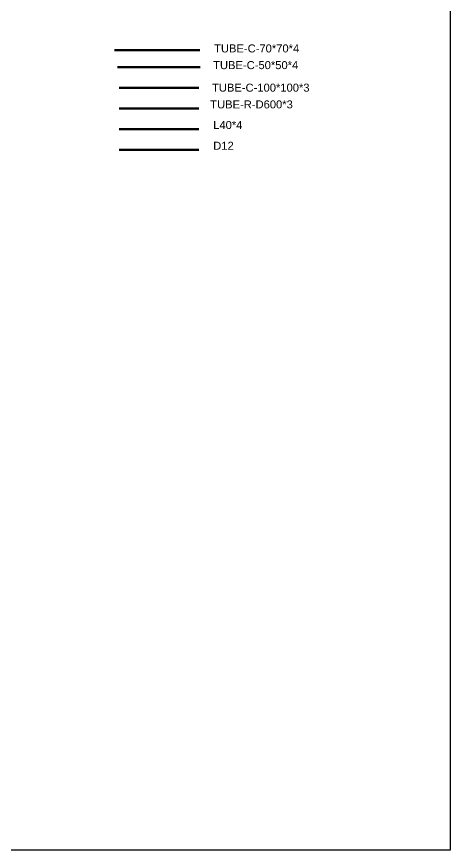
# Model space of a CAD drawing. Header units: millimetres. Extents: x 71565 to 189565, y -51699 to 32301.
# Drawn here: x 165171 to 189565, y -51699 to -4831 of the extents above; entities that cross this region are included whole.
import ezdxf

# ---------------------------------------------------------------- set-up
doc = ezdxf.new("R2010")
doc.units = ezdxf.units.MM
doc.linetypes.add('XKITLINE00', pattern=[0])
for name, color, linetype, lineweight in [('Autre type objet', 1, 'Continuous', 0), ('Feuille dessin', 5, 'Continuous', 0), ('Piece', 20, 'Continuous', 0), ('Repère pièce', 3, 'Continuous', 0)]:
    doc.layers.add(name, color=color, linetype=linetype, lineweight=lineweight)
doc.styles.add('ARIAL', font='Arial.ttf')

msp = doc.modelspace()

# ---------------------------------------------------------------- linework, layer by layer
at = {"color": 6}
msp.add_lwpolyline([(71565, 32301), (189565, 32301), (189565, -51699), (71565, -51699), (71565, 32301)], dxfattribs=at)
at = {"layer": 'Autre type objet', "lineweight": 60}
msp.add_line((170677, -6710), (175481, -6710), dxfattribs=at)
at = {"layer": 'Feuille dessin', "linetype": 'XKITLINE00', "lineweight": 60}
msp.add_line((175495, -7664), (170841, -7664), dxfattribs=at)
at = {"layer": 'Piece', "color": 6, "linetype": 'XKITLINE00', "lineweight": 60}
msp.add_line((175425, -8831), (170936, -8831), dxfattribs=at)
at = {"layer": 'Piece', "color": 100, "linetype": 'XKITLINE00', "lineweight": 60}
msp.add_line((175425, -9984), (170936, -9984), dxfattribs=at)
at = {"layer": 'Piece', "color": 7, "linetype": 'XKITLINE00', "lineweight": 60}
msp.add_line((175425, -11151), (170936, -11151), dxfattribs=at)
at = {"layer": 'Piece', "linetype": 'XKITLINE00', "lineweight": 60}
msp.add_line((175425, -12319), (170936, -12319), dxfattribs=at)

# ---------------------------------------------------------------- texts
at = {"layer": 'Repère pièce', "color": 0, "style": 'ARIAL'}
for s, p in [('TUBE-C-70*70*4', (176278, -6840)), ('TUBE-C-50*50*4', (176223, -7779)), ('TUBE-C-100*100*3', (176160, -9046)), ('TUBE-R-D600*3', (176059, -9987)), ('L40*4', (176228, -11145)), ('D12', (176228, -12312))]:
    msp.add_text(s, height=450, dxfattribs=at).set_placement(p)

doc.saveas('drawing.dxf')
